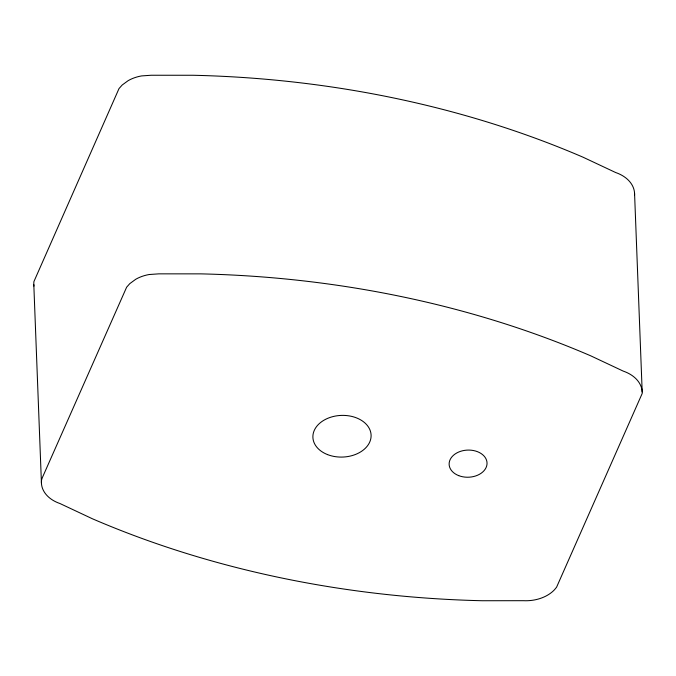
<?xml version="1.0" encoding="UTF-8"?>
<svg xmlns="http://www.w3.org/2000/svg" width="676" height="676" viewBox="0 0 676 676"><rect width="100%" height="100%" fill="white"/><g stroke="black" fill="none" stroke-linecap="round" stroke-linejoin="round"><path stroke-width="1.01" d="M634.561 193.302L642.192 391.903M33.808 284.596L41.439 483.196M634.57 194.849A34.442 24.649 -2.2 0 0 615.633 172.524L583.101 157.229A823.351 589.269 -2.2 0 0 193.159 75.264L151.213 75.247L141.521 75.923A33.758 24.159 -2.2 0 0 128.186 80.63L122.187 85.015L119.001 88.598L33.927 281.562A33.707 24.125 -2.2 0 0 33.952 286.1M41.751 478.988L41.549 480.163A33.707 24.125 -2.2 0 0 59.961 503.527L92.401 518.771A823.351 589.269 -2.2 0 0 482.334 600.736L523.477 600.694A33.707 24.125 -2.2 0 0 554.54 589.692L556.568 587.224L642.2 393.457A34.442 24.649 -2.2 0 0 623.264 371.124L590.731 355.829A823.351 589.269 -2.2 0 0 200.789 273.865L158.843 273.848L149.151 274.524A33.758 24.159 -2.2 0 0 135.808 279.23L129.817 283.616L126.632 287.199L41.751 478.988M458.725 475.642A18.97 13.579 -2.2 0 0 487.041 463.187A18.97 13.579 -2.2 0 0 458.472 452.126A18.97 13.579 -2.2 0 0 458.725 475.642M327.564 454.61A29.119 20.838 -2.2 0 0 371.107 435.589A29.119 20.838 -2.2 0 0 327.328 418.503A29.119 20.838 -2.2 0 0 327.564 454.61"/></g></svg>
